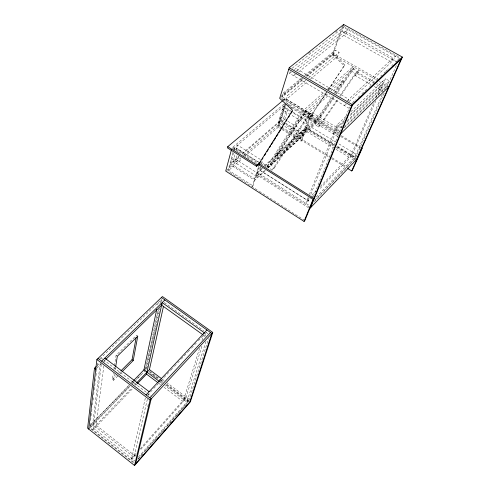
<?xml version="1.0" encoding="UTF-8"?>
<svg xmlns="http://www.w3.org/2000/svg" width="490" height="490" viewBox="0 0 490 490"><rect width="100%" height="100%" fill="white"/><g stroke="black" fill="none" stroke-linecap="round" stroke-linejoin="round"><path stroke-width="0.37" stroke-dasharray="2.45 1.84" d="M90.007 425.792L90.276 423.519M90.638 420.494L90.907 418.221M91.22 415.618L91.581 412.58M91.673 411.821L92.083 408.378M92.488 404.985L92.757 402.707M93.076 400.054L93.345 397.782M93.706 394.756L93.976 392.484M94.294 389.789L94.656 386.745M94.748 385.985L95.238 381.888M95.329 381.134L95.869 376.59M95.96 375.836L96.499 371.291M96.561 370.789L97.13 365.993M97.192 365.473L97.675 361.455M100.26 363.121L92.849 422.594L135.436 456.257M101.265 364.431L92.965 429.889L133.127 388.08M103.831 365.908L95.758 426.98L133.929 457.188L147.361 399.209M104.327 362.116L104.529 360.597L147.956 393.574M117.821 376.026L113.576 380.295L112.406 379.401L113.331 373.374M113.907 369.607L114.366 366.587M114.482 365.834L116.093 355.287L136.575 335.24L137.782 336.134M113.576 380.295L114.513 374.274M115.217 369.76L115.567 367.5M157.688 304.909L158.166 302.667L159.887 303.904M145.616 368.321L157.939 310.844M145.818 370.024L158.962 309.006M160.163 303.451L161.173 298.753M146.847 368.382L159.856 308.382M161.302 301.718L161.78 299.494M145.334 398.052L131.222 460.251L135.785 455.094M148.219 395.516L148.562 394.034L151.79 396.49M147.741 406.694L148.268 404.477M232.952 152.365L227.875 171.114L242.238 158.589M233.73 149.481L234.122 148.035L286.307 103.856L278.994 126.536L245.104 156.083M233.467 153.033L228.763 170.336L253.012 185.894L252.148 186.696L259.032 164.609M234.128 150.589L235.029 147.27L260.141 163.096M233.093 161.412L235.12 154.025M236.076 150.534L237.564 145.12L261.317 160.065M237.007 155.685L235.071 162.656L237.558 160.493L238.734 156.31M239.708 152.825L240.296 150.736L238.281 152.464M199.546 348.274L183.138 401.629L163.617 386.959M201.996 340.305L203.558 335.234L205.347 336.52M201.892 346.222L185.508 398.958L139.846 450.512M204.826 336.783L206.18 332.428L207.968 333.708M253.012 185.894L259.143 166.275M301.711 77.855L283.483 92.91L282.24 96.873L303.941 78.847M349.162 108.345L289.621 73.402L290.276 71.301M258.524 173.815L257.532 176.976L231.47 160.365L233.975 158.215L258.524 173.815L256.092 176.045M260.692 166.937L259.675 170.165L308.143 200.863L309.404 197.721L307.083 200.11M261.568 164.15L262.603 160.873L261.617 161.761M206.002 341.414L186.855 402.082L165.044 385.71M188.405 401.965L188.619 401.292L166.637 384.809M188.821 400.661L208.599 338.602M283.765 100.658L284.941 99.672L285.315 98.502L312.712 114.887L312.295 116.044L307.144 120.693L305.987 123.921L282.295 109.631L284.482 107.769L290.227 111.23M285.07 103.114L277.799 125.801L281.689 128.178M305.778 80.238L287.642 95.391L286.374 99.341L307.383 81.701M294.557 73.812L293.89 75.907L296.53 73.763M243.867 155.299L278.565 125.14L285.168 104.578M285.529 104.511L278.228 127.204L281.419 129.152M297.43 70.97L297.883 69.574L348.831 99.292L347.453 102.722M260.747 163.482L266.829 167.317L267.215 166.141L302.875 110.881L324.582 91.771M337.733 136.514L307.781 118.519L309.159 114.654L311.677 112.4L337.42 127.774L310.531 194.904M287.863 121.312L304.7 131.522L302.587 133.458L301.473 136.581L284.022 125.948M335.711 141.984L307.132 124.742L305.007 126.671L303.874 129.856L333.041 147.533M282.062 129.544L301.209 141.249L309.692 117.606L326.499 92.261M328.178 89.731L344.145 65.648L332.257 54.739L342.106 27.299M307.781 118.519L310.293 116.259L311.677 112.4M306.44 76.158L333.047 54.084L343.159 25.958L342.357 26.595L401.01 59.21M310.299 79.251L337.733 56.215L339.135 52.381L335.234 50.17L333.849 54.01L306.875 76.416M294.386 69.574L342.045 31.287L343.502 27.232L290.938 69.2M266.829 167.317L315.603 122.567L333.096 96.218M355.397 75.687L356.892 71.92L359.041 69.997L357.541 73.757L355.397 75.687L371.053 84.647M308.204 197.292L305.827 203.252L310.593 198.334M309.331 194.475L334.982 130.113L344.305 121.165M345.873 116.461L337.077 124.858L335.527 128.741L344.311 120.32M345.524 103.666L344.703 105.724L346.369 104.168M313.22 196.931L339.282 132.692L281.928 98.349M339.564 132L349.719 106.973M373.454 103.513L349.891 157.743L335.632 149.101M375.885 97.908L381.159 85.768L377.227 83.521M375.812 100.799L351.887 155.679L319.063 189.581M378.255 95.201L383.235 83.772L349.235 116.424M346.883 122.163L389.526 80.954L385.471 78.651L383.823 82.43L349.799 115.058M382.323 94.607L354.895 156.831L336.918 145.965M384.197 93.014L355.017 158.974L313.955 201.862M386.653 87.459L396.753 64.607M275.466 154.981L319.792 114.605L320.974 115.597L276.728 156.053L275.466 154.981L297.963 120.215L328.263 93.302M326.481 92.371L304.247 112.032L268.459 167.206L317.189 122.384L334.333 97.185M274.382 167.917L309.839 114.176L306.011 110.973L270.903 164.952L274.382 167.917L271.944 170.177L267.215 166.141L261.115 162.3M276.728 156.053L299.304 121.342L329.543 94.374M271.944 170.177L307.316 116.436L309.839 114.176M326.426 92.855L310.452 116.926L301.95 140.556L301.209 141.249M328.527 89.682L344.917 64.98L333.047 54.084M319.792 114.605L332.091 96.414M334.217 93.278L343.123 80.103L344.378 81.144L332.398 91.826M335.227 93.069L353.143 66.622L354.417 67.675L336.446 94.086M333.911 96.591L315.076 124.325L318.341 127.069L320.448 125.115L338.167 99.384M335.864 93.67L351.465 70.75L353.627 68.839L357.185 71.773L340.329 96.248M318.341 127.069L337.334 99.439M339.925 95.672L355.036 73.696L357.185 71.773M137.996 458.848L188.619 401.292M137.874 459.449L140.906 456M141.408 455.424L142.927 453.697M144.948 451.4L148.991 446.8M151.012 444.504L157.578 437.031M159.599 434.728L164.652 428.983M167.182 426.11L175.769 416.335M176.278 415.759L184.363 406.565M184.865 405.99L186.886 403.693M138.425 457.066L189.226 399.393L167.151 382.862M131.626 458.462L136.667 452.778M140.201 448.797L186.096 397.053M147.539 395.124L153.284 388.987M153.799 388.429L160.022 381.777M160.542 381.226L163.654 377.894M164.175 377.343L170.398 370.691M170.912 370.134L174.024 366.808M174.544 366.251L177.135 363.482M177.656 362.925L180.767 359.599M181.288 359.041L187.511 352.39M188.025 351.838L191.137 348.506M191.657 347.955L196.325 342.963M198.401 340.746L203.068 335.754M204.869 333.831L206.18 332.428M314.935 200.196L355.507 157.872L335.313 145.653M93.204 428.003L131.92 387.78M134.572 385.024L136.165 383.37M316.221 197.06L356.885 154.76L338.308 143.552M135.773 385.33L136.826 384.227M128.852 385.44L90.044 425.498L134.903 461.059M131.51 382.696L133.108 381.049M144.924 368.854L146.4 367.329M90.27 425.461L129.121 385.354M131.779 382.604L133.378 380.957M311.125 197.789L314.298 194.506M130.077 385.752L89.817 427.39L133.942 462.407M132.196 383.56L134.315 381.373M136.967 378.629L140.673 374.795M88.733 429.099L129.672 386.733M132.864 383.431L134.462 381.777M134.989 381.226L146.155 369.674M311.861 195.192L316.105 190.818M320.35 186.445L353.247 152.562M119.946 373.888L121.538 372.29M112.406 379.401L116.124 375.671M118.782 373.006L119.842 371.941M344.194 127.927L387.265 86.069M97.222 365.534L99.409 363.409M344.752 126.555L387.86 84.727L380.552 80.574M96.855 368.1L101.228 363.849M103.476 361.626L105.601 359.599M342.504 126.389L341.414 127.449L337.077 124.858M99.856 358.87L160.898 300.033L162.043 300.854M333.457 133.942L342.21 125.501M347.134 120.748L381.606 87.508M350.822 111.732L385.471 78.651M352.494 102.667L355.813 99.537M358.025 97.455L359.685 95.893M361.896 93.804L366.875 89.119M369.638 86.516L370.746 85.468M372.957 83.386L377.937 78.7M380.705 76.091L381.808 75.05M384.025 72.967L385.128 71.926M385.685 71.405L388.999 68.275M391.767 65.672L392.876 64.631M395.638 62.028L396.747 60.981M397.298 60.46L399.509 58.377M349.143 101.571L393.58 60.043L395.32 56.05L346.344 101.602M264.576 170.502L255.1 179.211L230.6 163.568L238.704 156.561M267.362 167.941L303.579 134.646L285.529 123.67M265.451 170.483L254.751 180.332L230.294 164.707L239.543 156.696M268.263 167.892L303.181 135.755L285.162 124.785M267.215 166.141L316.026 121.41L320.448 125.115M261.715 168.303L257.232 172.394L309.668 205.69M264.52 165.749L305.993 127.921L334.658 145.261M262.475 168.425L256 174.342L309.766 208.544M265.274 165.871L306.336 128.362L334.278 145.267M260.202 167.384L258.242 169.166L310.299 202.143M305.987 123.921L308.118 121.998L292.787 112.767M312.712 114.887L309.692 117.606L316.026 121.41M331.118 90.766L343.123 80.103M306.011 110.973L303.475 113.215L307.316 116.436M329.335 89.854L354.417 67.675M327.436 89.254L353.143 66.622M226.613 170.3L240.988 157.798M242.176 153.56L280.372 120.534L284.886 123.278M344.145 65.648L344.917 64.98M242.434 154.191L280.017 121.655L284.519 124.399M234.637 150.154L236.652 148.439L258.377 162.135M283.912 104.094L231.899 147.98L240.278 153.272M282.987 100.45L285.315 98.502M308.706 77.794L339.135 52.381M302.789 78.173L281.064 96.169L339.84 131.32M305.729 75.748L332.747 53.379L377.9 79.062M280.623 97.571L302.918 79.074M304.658 75.429L335.234 50.17M298.631 72.055L346.044 33.522L347.526 29.474L295.231 71.712M289.621 73.402L291.403 71.969M308.486 53.551L312.075 50.697M335.387 32.144L337.181 30.717M343.827 26.325L399.754 57.404M342.045 31.287L396.557 61.703M332.257 54.739L376.044 79.68M379.309 81.536L388.705 86.889M356.892 71.92L374.599 82.026M357.541 73.757L373.803 83.049M376.406 84.531L385.618 89.799M374.317 86.516L383.554 91.808M283.483 92.91L287.642 95.391M284.941 99.672L312.295 116.044M310.293 116.259L340.158 134.15M285.854 102.453L338.713 134.138M341.322 135.706L360.897 147.441M288.23 105.007L339.944 136.024M340.593 136.416L360.193 148.176M290.662 107.598L315.603 122.567M292.346 111.787L283.336 106.367L278.21 122.408L283.379 125.556M292.989 112.173L307.144 120.693M305.007 126.671L334.315 144.391M336.875 146.835L355.716 158.233M305.582 129.054L333.555 145.983M336.152 147.557L356.316 159.758M285.272 119.738L281.389 117.386L279.22 119.254L285.058 122.806M285.707 123.198L302.587 133.458M278.565 125.14L281.174 126.732M281.83 127.131L329.537 156.249M332.147 157.847L347.177 167.023M282.185 128.484L330.964 158.276M331.608 158.674L346.522 167.782M232.811 147.208L259.253 163.893M243.493 155.306L256.38 163.44M256.876 173.54L309.95 207.27M229.792 172.339L258.683 190.898M259.326 191.308L304.866 220.555M164.34 302.495L203.718 330.67M162.257 379.205L164.095 380.577M149.72 371.396L160.64 379.579M161.247 380.032L163.066 381.392M166.704 384.123L188.534 400.483M148.978 371.573L162.98 382.071M150.675 373.668L152.494 375.034M153.101 375.487L154.92 376.853M155.526 377.306L157.351 378.672M160.383 380.951L162.815 382.77M165.847 385.048L188.301 401.892M160.224 382.09L162.031 383.45M158.736 383.29L160.567 384.668M116.093 355.287L117.324 356.212M100.916 357.853L103.323 359.685M90.926 429.001L134.315 463.454M351.465 70.75L355.036 73.696M302.875 110.881L304.247 112.032M297.963 120.215L299.304 121.342M281.738 98.606L285.094 101.712M287.33 103.782L291.807 107.922M285.756 111.72L282.632 121.33L284.794 119.45L287.936 109.852L285.756 111.72M345.279 31.287L343.802 35.341L391.479 62.01L393.219 58.004L345.279 31.287"/><path stroke-width="0.73" d="M96.126 366.594L94.484 368.186L87.612 428.205L134.536 465.5L190.353 401.843L212.752 332.441L162.423 296.53L96.885 359.531L88.733 429.099M115.683 366.747L117.324 356.212L137.782 336.134L133.213 360.542L122.065 371.751M120.908 370.869L132.055 359.678L136.165 337.463M156.739 309.386L143.938 369.87L159.624 381.643M136.692 382.819L149.419 369.595L163.507 306.226M134.536 465.5L150.099 400.048L212.752 332.441M135.503 464.398L151.196 398.866L98.031 358.429M282.405 100.934L227.758 146.675L227.446 147.87L256.582 166.306L260.141 163.096M231.513 149.426L225.719 171.077L304.051 221.425L304.866 220.555L352.157 104.523L402.388 57.079L343.686 24.5L289.229 67.736L279.686 98.349L292.567 110.268L259.62 162.717L259.167 164.168M203.938 333.996L204.318 332.765L162.172 302.587L146.535 374.121L158.123 382.831M256.582 166.306L256.95 165.124L260.509 161.921M189.514 402.798L211.821 333.445L161.449 297.467M343.337 25.474L343.686 24.5M304.051 221.425L313.073 199.246L313.906 198.383L259.198 163.862M310.587 207.68L352.439 105.166M356.316 159.758L401.01 59.21M347.82 168.572L351.71 170.949L402.388 57.079M262.138 159.33L262.952 158.031M264.576 155.44L265.8 153.499M267.019 151.557L268.244 149.615M269.463 147.674L270.682 145.732M271.497 144.434L273.126 141.849M273.941 140.55L275.57 137.96M276.385 136.667L278.014 134.076M278.828 132.784L280.458 130.193M281.272 128.895L282.895 126.31M283.71 125.011L284.525 123.719M286.154 121.128L286.969 119.836M288.598 117.245L289.412 115.946M291.042 113.355L292.261 111.414M135.65 463.767L189.734 402.125M149.836 397.831L210.541 332.526M146.038 394.94L206.945 329.96M351.71 170.949L352.408 170.214L362.202 148.225L361.498 148.954M309.766 208.544L357.02 159.017M137.353 383.676L146.865 373.778M133.641 380.497L144.274 369.521M340.826 133.617L388.705 86.889M101.675 361.197L164.91 299.935M105.742 359.421L162.147 304.627M401.751 58.512L351.557 106.005L288.757 69.249M289.229 67.736L352.157 104.523M257.667 164.254L313.073 199.246M227.758 146.675L256.95 165.124M161.614 305.141L202.94 334.786M149.419 369.595L161.645 378.746M132.055 359.678L133.213 360.542M104.86 358.116L149.107 391.663M96.885 359.531L150.099 400.048M94.484 368.186L95.758 369.16"/></g></svg>
